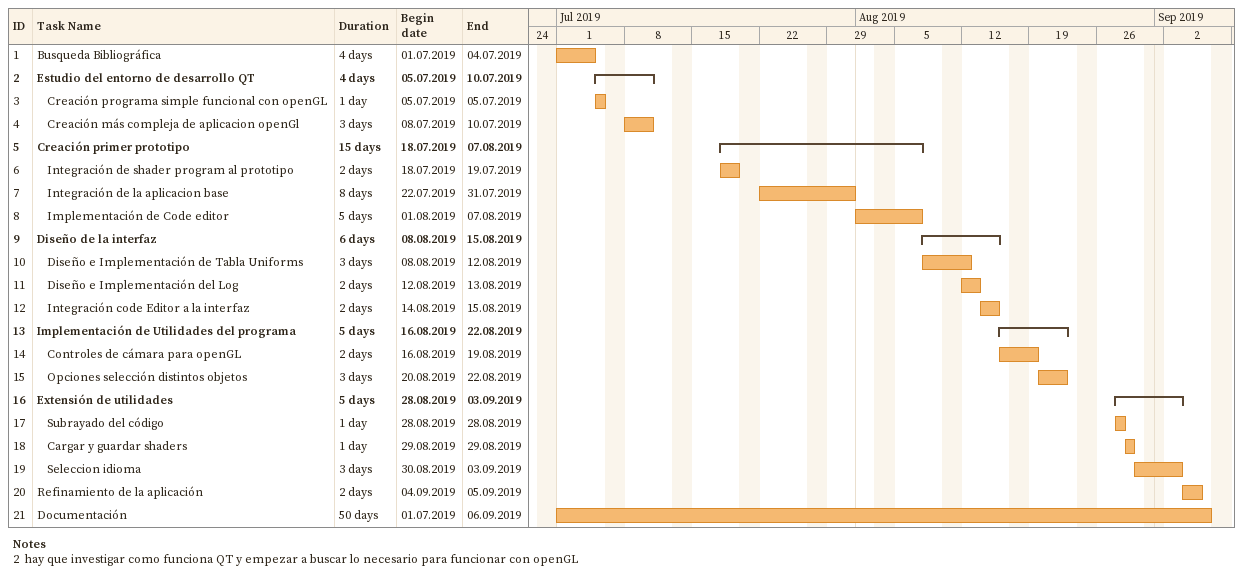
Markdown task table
| ID | Level | Task | Duration | Start | Finish |
|---|---|---|---|---|---|
| 1 | 1 | Busqueda Bibliográfica | 4d | 2019-07-01 | 2019-07-04 |
| 2 | 1 | **Estudio del entorno de desarrollo QT** | 4d | 2019-07-05 | 2019-07-10 |
| 3 | 2 | Creación programa simple funcional con openGL | 1d | 2019-07-05 | 2019-07-05 |
| 4 | 2 | Creación más compleja de aplicacion openGl | 3d | 2019-07-08 | 2019-07-10 |
| 5 | 1 | **Creación primer prototipo** | 15d | 2019-07-18 | 2019-08-07 |
| 6 | 2 | Integración de shader program al prototipo | 2d | 2019-07-18 | 2019-07-19 |
| 7 | 2 | Integración de la aplicacion base | 8d | 2019-07-22 | 2019-07-31 |
| 8 | 2 | Implementación de Code editor | 5d | 2019-08-01 | 2019-08-07 |
| 9 | 1 | **Diseño de la interfaz** | 6d | 2019-08-08 | 2019-08-15 |
| 10 | 2 | Diseño e Implementación de Tabla Uniforms | 3d | 2019-08-08 | 2019-08-12 |
| 11 | 2 | Diseño e Implementación del Log | 2d | 2019-08-12 | 2019-08-13 |
| 12 | 2 | Integración code Editor a la interfaz | 2d | 2019-08-14 | 2019-08-15 |
| 13 | 1 | **Implementación de Utilidades del programa** | 5d | 2019-08-16 | 2019-08-22 |
| 14 | 2 | Controles de cámara para openGL | 2d | 2019-08-16 | 2019-08-19 |
| 15 | 2 | Opciones selección distintos objetos | 3d | 2019-08-20 | 2019-08-22 |
| 16 | 1 | **Extensión de utilidades** | 5d | 2019-08-28 | 2019-09-03 |
| 17 | 2 | Subrayado del código | 1d | 2019-08-28 | 2019-08-28 |
| 18 | 2 | Cargar y guardar shaders | 1d | 2019-08-29 | 2019-08-29 |
| 19 | 2 | Seleccion idioma | 3d | 2019-08-30 | 2019-09-03 |
| 20 | 1 | Refinamiento de la aplicación | 2d | 2019-09-04 | 2019-09-05 |
| 21 | 1 | Documentación | 50d | 2019-07-01 | 2019-09-06 |

Notes
- 2: hay que investigar como funciona QT y empezar a buscar lo necesario para funcionar con openGL
